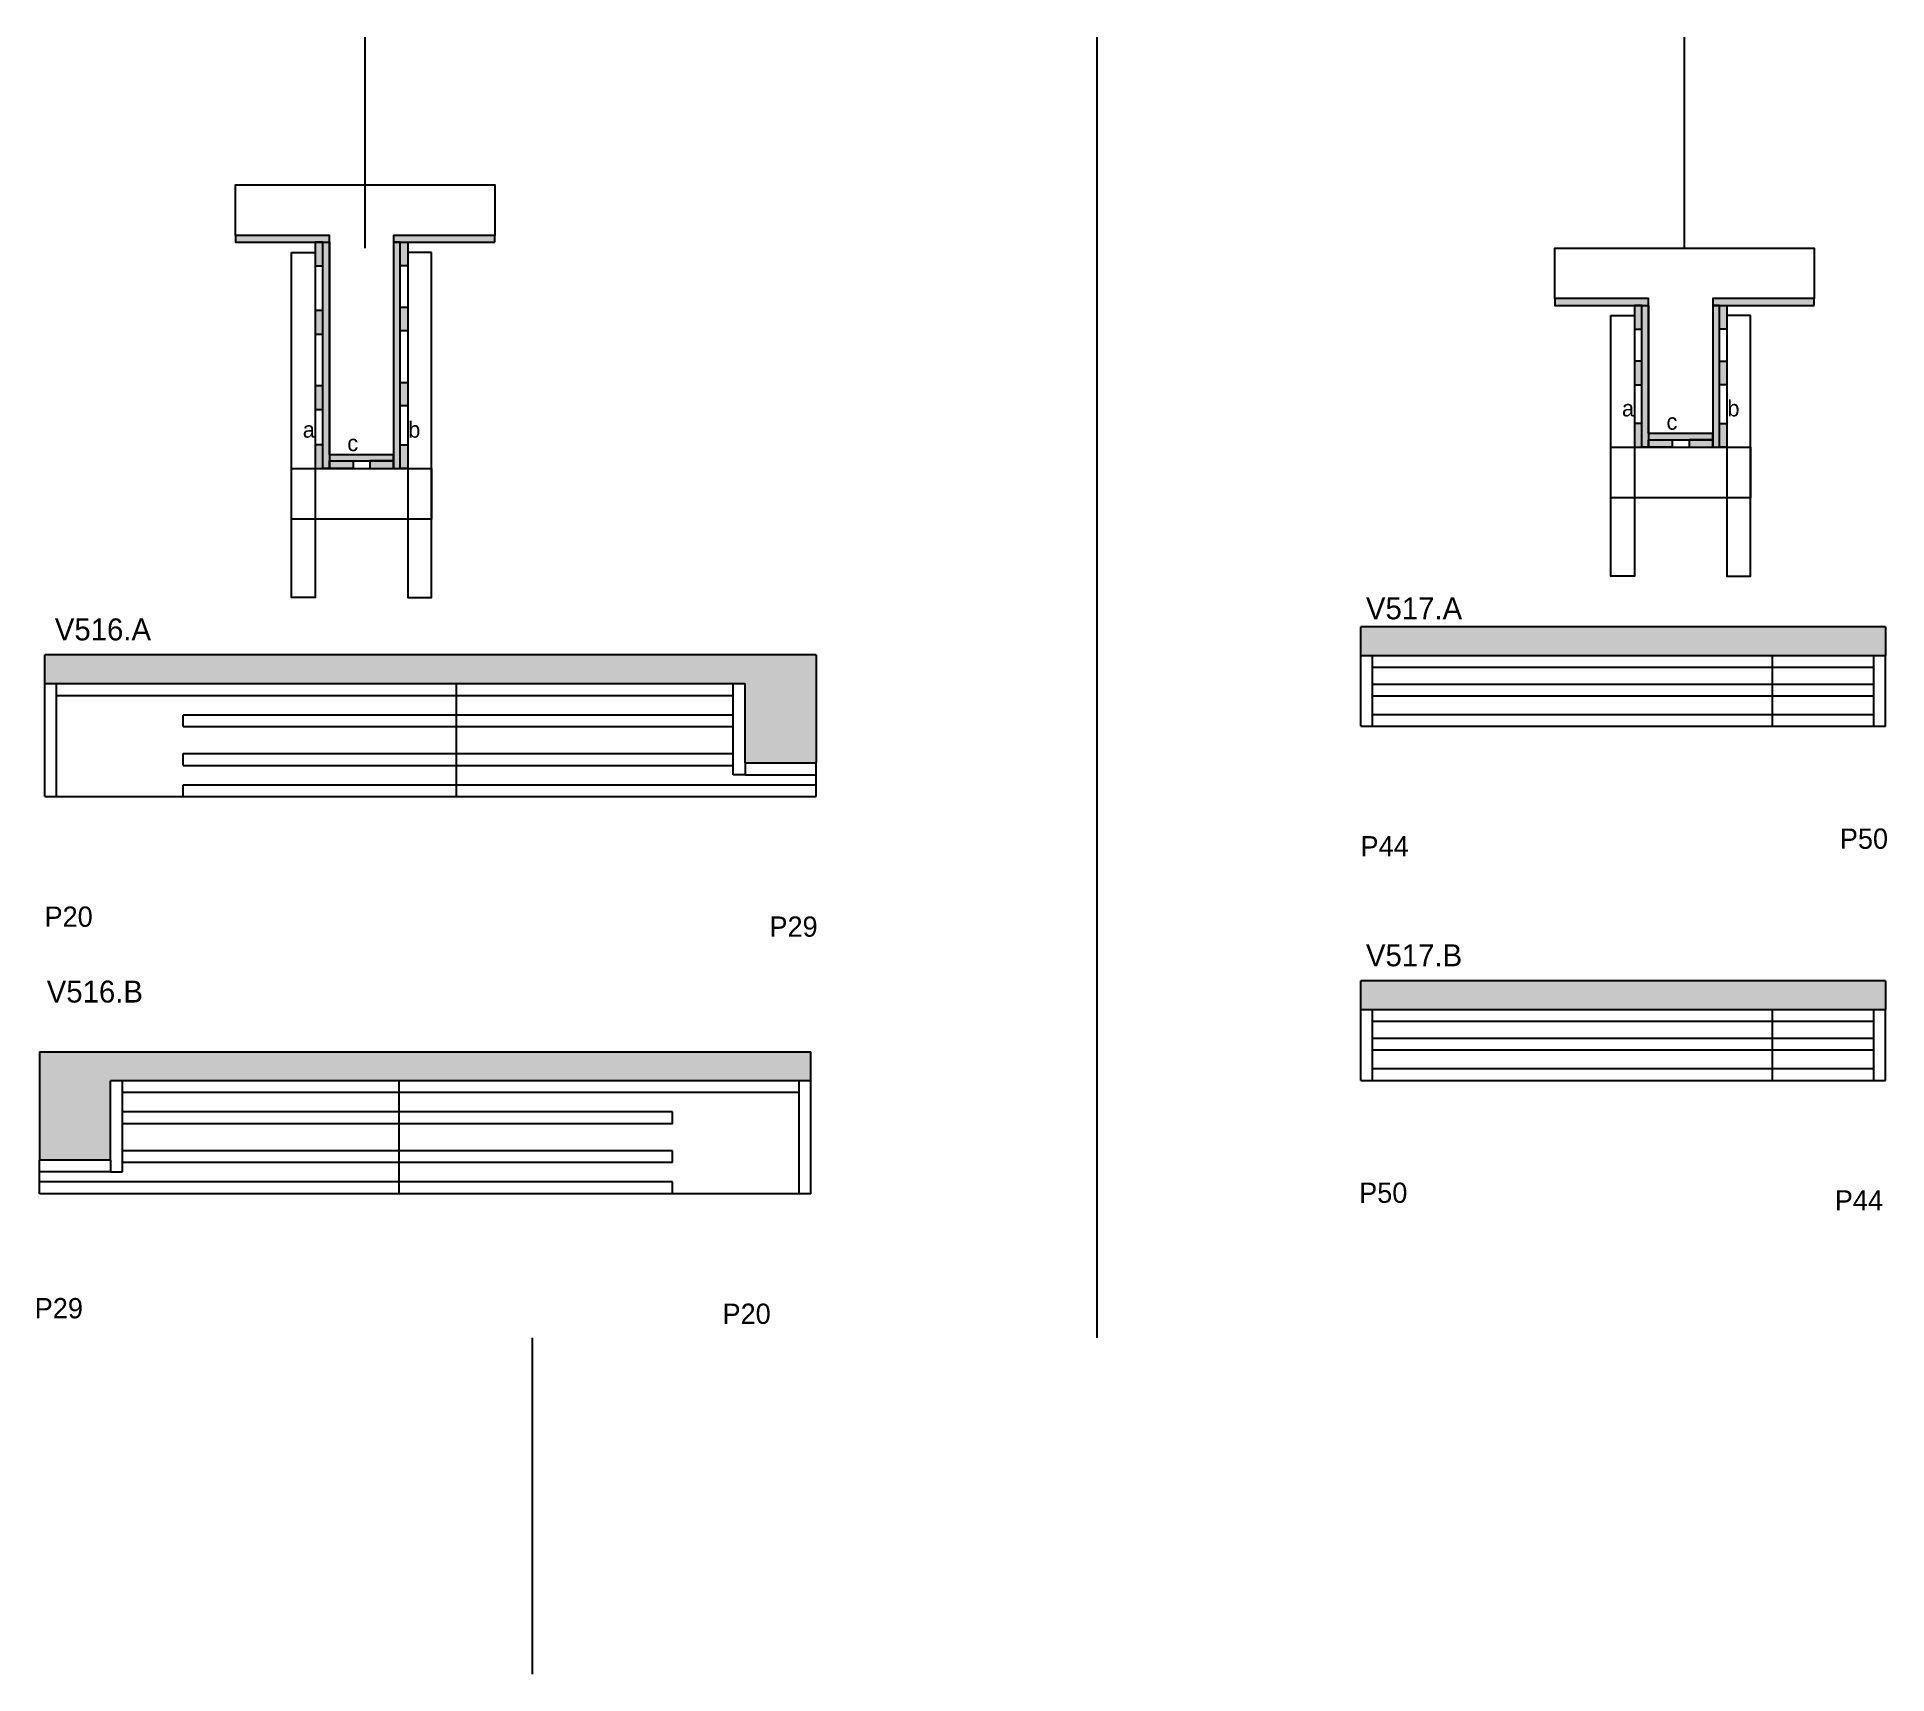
# Model space of a CAD drawing. Header units: metres. Extents: x 3450 to 4546, y 4953 to 5923.
import ezdxf

# ---------------------------------------------------------------- set-up
doc = ezdxf.new("R2010")
doc.units = ezdxf.units.M
for name, color, linetype in [('5', 7, 'Continuous'), ('CONCRETO', 7, 'Continuous'), ('COTA', 7, 'Continuous'), ('detalhes', 7, 'Continuous'), ('Hachura', 7, 'Continuous'), ('Madeira', 7, 'Continuous'), ('Painéis', 7, 'Continuous'), ('SARR_2.2x7', 7, 'Continuous'), ('SARR_3.5x7', 7, 'Continuous'), ('Texto Seção', 7, 'Continuous')]:
    doc.layers.add(name, color=color, linetype=linetype)

msp = doc.modelspace()

# ---------------------------------------------------------------- hatches: boundary and pattern name
at = {"layer": 'COTA'}
h = msp.add_hatch(color=7, dxfattribs=at)
h.dxf.hatch_style = 1
h.paths.add_polyline_path([(4545, 5557), (4545, 5574), (4545, 5574), (4234, 5574), (4234, 5574), (4234, 5557), (4234, 5557), (4545, 5557)])
h = msp.add_hatch(color=7, dxfattribs=at)
h.dxf.hatch_style = 1
h.paths.add_polyline_path([(3869.3, 5540.3), (3869.3, 5493.3), (3869.3, 5493.3), (3911.4, 5493.3), (3911.4, 5493.3), (3911.2, 5557.3), (3911.2, 5557.3), (3454.2, 5557.3), (3454.2, 5557.3), (3454.4, 5540.3), (3454.4, 5540.3), (3869.3, 5540.3)])
h = msp.add_hatch(color=7, dxfattribs=at)
h.dxf.hatch_style = 1
h.paths.add_polyline_path([(4545, 5347.2), (4545, 5364.2), (4545, 5364.2), (4234, 5364.2), (4234, 5364.2), (4234, 5347.2), (4234, 5347.2), (4545, 5347.2)])
h = msp.add_hatch(color=7, dxfattribs=at)
h.dxf.hatch_style = 1
h.paths.add_polyline_path([(3493.3, 5305), (3493.3, 5258), (3493.3, 5258), (3451.1, 5258), (3451.1, 5258), (3451.4, 5322), (3451.4, 5322), (3908.4, 5322), (3908.4, 5322), (3908.1, 5305), (3908.1, 5305), (3493.3, 5305)])
at = {"layer": 'Hachura'}
h = msp.add_hatch(color=7, dxfattribs=at)
h.dxf.hatch_style = 1
h.paths.add_polyline_path([(3623, 5801.8), (3623, 5805.8), (3623, 5805.8), (3567.4, 5805.8), (3567.4, 5805.8), (3567.4, 5801.8), (3567.4, 5801.8), (3623, 5801.8)])
h = msp.add_hatch(color=7, dxfattribs=at)
h.dxf.hatch_style = 1
h.paths.add_polyline_path([(3614.6, 5787.8), (3619, 5787.8), (3619, 5787.8), (3619, 5801.8), (3619, 5801.8), (3614.6, 5801.8), (3614.6, 5801.8), (3614.6, 5787.8)])
h = msp.add_hatch(color=7, dxfattribs=at)
h.dxf.hatch_style = 1
h.paths.add_polyline_path([(3619, 5803.8), (3623, 5803.8), (3623, 5803.8), (3623, 5667.8), (3623, 5667.8), (3619, 5667.8), (3619, 5667.8), (3619, 5803.8)])
h = msp.add_hatch(color=7, dxfattribs=at)
h.dxf.hatch_style = 1
h.paths.add_polyline_path([(3665, 5805.8), (3661, 5805.8), (3661, 5805.8), (3661, 5667.8), (3661, 5667.8), (3665, 5667.8), (3665, 5667.8), (3665, 5805.8)])
h = msp.add_hatch(color=7, dxfattribs=at)
h.dxf.hatch_style = 1
h.paths.add_polyline_path([(3721, 5801.8), (3721, 5805.8), (3721, 5805.8), (3661, 5805.8), (3661, 5805.8), (3661, 5801.8), (3661, 5801.8), (3721, 5801.8)])
h = msp.add_hatch(color=7, dxfattribs=at)
h.dxf.hatch_style = 1
h.paths.add_polyline_path([(3669.4, 5787.8), (3665, 5787.8), (3665, 5787.8), (3665, 5801.8), (3665, 5801.8), (3669.4, 5801.8), (3669.4, 5801.8), (3669.4, 5787.8)])
h = msp.add_hatch(color=7, dxfattribs=at)
h.dxf.hatch_style = 1
h.paths.add_polyline_path([(4404.6, 5764.4), (4404.6, 5768.4), (4404.6, 5768.4), (4349, 5768.4), (4349, 5768.4), (4349, 5764.4), (4349, 5764.4), (4404.6, 5764.4)])
h = msp.add_hatch(color=7, dxfattribs=at)
h.dxf.hatch_style = 1
h.paths.add_polyline_path([(4400.6, 5768.4), (4404.6, 5768.4), (4404.6, 5768.4), (4404.6, 5680.4), (4404.6, 5680.4), (4400.6, 5680.4), (4400.6, 5680.4), (4400.6, 5768.4)])
h = msp.add_hatch(color=7, dxfattribs=at)
h.dxf.hatch_style = 1
h.paths.add_polyline_path([(4446.6, 5768.4), (4442.6, 5768.4), (4442.6, 5768.4), (4442.6, 5680.4), (4442.6, 5680.4), (4446.6, 5680.4), (4446.6, 5680.4), (4446.6, 5768.4)])
h = msp.add_hatch(color=7, dxfattribs=at)
h.dxf.hatch_style = 1
h.paths.add_polyline_path([(4502.6, 5764.4), (4502.6, 5768.4), (4502.6, 5768.4), (4442.6, 5768.4), (4442.6, 5768.4), (4442.6, 5764.4), (4442.6, 5764.4), (4502.6, 5764.4)])
h = msp.add_hatch(color=7, dxfattribs=at)
h.dxf.hatch_style = 1
h.paths.add_polyline_path([(3614.6, 5747.4), (3619, 5747.4), (3619, 5747.4), (3619, 5761.4), (3619, 5761.4), (3614.6, 5761.4), (3614.6, 5761.4), (3614.6, 5747.4)])
h = msp.add_hatch(color=7, dxfattribs=at)
h.dxf.hatch_style = 1
h.paths.add_polyline_path([(3669.4, 5749.4), (3665, 5749.4), (3665, 5749.4), (3665, 5763.4), (3665, 5763.4), (3669.4, 5763.4), (3669.4, 5763.4), (3669.4, 5749.4)])
h = msp.add_hatch(color=7, dxfattribs=at)
h.dxf.hatch_style = 1
h.paths.add_polyline_path([(4396.2, 5750.4), (4400.6, 5750.4), (4400.6, 5750.4), (4400.6, 5764.4), (4400.6, 5764.4), (4396.2, 5764.4), (4396.2, 5764.4), (4396.2, 5750.4)])
h = msp.add_hatch(color=7, dxfattribs=at)
h.dxf.hatch_style = 1
h.paths.add_polyline_path([(4451, 5750.4), (4446.6, 5750.4), (4446.6, 5750.4), (4446.6, 5764.4), (4446.6, 5764.4), (4451, 5764.4), (4451, 5764.4), (4451, 5750.4)])
h = msp.add_hatch(color=7, dxfattribs=at)
h.dxf.hatch_style = 1
h.paths.add_polyline_path([(4396.2, 5717.4), (4400.6, 5717.4), (4400.6, 5717.4), (4400.6, 5731.4), (4400.6, 5731.4), (4396.2, 5731.4), (4396.2, 5731.4), (4396.2, 5717.4)])
h = msp.add_hatch(color=7, dxfattribs=at)
h.dxf.hatch_style = 1
h.paths.add_polyline_path([(4451, 5717.4), (4446.6, 5717.4), (4446.6, 5717.4), (4446.6, 5731.4), (4446.6, 5731.4), (4451, 5731.4), (4451, 5731.4), (4451, 5717.4)])
h = msp.add_hatch(color=7, dxfattribs=at)
h.dxf.hatch_style = 1
h.paths.add_polyline_path([(3614.6, 5702.8), (3619, 5702.8), (3619, 5702.8), (3619, 5716.8), (3619, 5716.8), (3614.6, 5716.8), (3614.6, 5716.8), (3614.6, 5702.8)])
h = msp.add_hatch(color=7, dxfattribs=at)
h.dxf.hatch_style = 1
h.paths.add_polyline_path([(3669.4, 5704.8), (3665, 5704.8), (3665, 5704.8), (3665, 5718.8), (3665, 5718.8), (3669.4, 5718.8), (3669.4, 5718.8), (3669.4, 5704.8)])
h = msp.add_hatch(color=7, dxfattribs=at)
h.dxf.hatch_style = 1
h.paths.add_polyline_path([(4396.2, 5680.4), (4400.6, 5680.4), (4400.6, 5680.4), (4400.6, 5694.4), (4400.6, 5694.4), (4396.2, 5694.4), (4396.2, 5694.4), (4396.2, 5680.4)])
h = msp.add_hatch(color=7, dxfattribs=at)
h.dxf.hatch_style = 1
h.paths.add_polyline_path([(4451, 5680.4), (4446.6, 5680.4), (4446.6, 5680.4), (4446.6, 5694.4), (4446.6, 5694.4), (4451, 5694.4), (4451, 5694.4), (4451, 5680.4)])
h = msp.add_hatch(color=7, dxfattribs=at)
h.dxf.hatch_style = 1
h.paths.add_polyline_path([(3614.6, 5667.8), (3619, 5667.8), (3619, 5667.8), (3619, 5681.8), (3619, 5681.8), (3614.6, 5681.8), (3614.6, 5681.8), (3614.6, 5667.8)])
h = msp.add_hatch(color=7, dxfattribs=at)
h.dxf.hatch_style = 1
h.paths.add_polyline_path([(3669.4, 5667.8), (3665, 5667.8), (3665, 5667.8), (3665, 5681.8), (3665, 5681.8), (3669.4, 5681.8), (3669.4, 5681.8), (3669.4, 5667.8)])
h = msp.add_hatch(color=7, dxfattribs=at)
h.dxf.hatch_style = 1
h.paths.add_polyline_path([(4442.6, 5684.8), (4442.6, 5688.4), (4442.6, 5688.4), (4404.6, 5688.4), (4404.6, 5688.4), (4404.6, 5684.8), (4404.6, 5684.8), (4442.6, 5684.8)])
h = msp.add_hatch(color=7, dxfattribs=at)
h.dxf.hatch_style = 1
h.paths.add_polyline_path([(4404.6, 5680.4), (4404.6, 5684.8), (4404.6, 5684.8), (4418.6, 5684.8), (4418.6, 5684.8), (4418.6, 5680.4), (4418.6, 5680.4), (4404.6, 5680.4)])
h = msp.add_hatch(color=7, dxfattribs=at)
h.dxf.hatch_style = 1
h.paths.add_polyline_path([(4442.6, 5680.4), (4442.6, 5684.8), (4442.6, 5684.8), (4428.6, 5684.8), (4428.6, 5684.8), (4428.6, 5680.4), (4428.6, 5680.4), (4442.6, 5680.4)])
h = msp.add_hatch(color=7, dxfattribs=at)
h.dxf.hatch_style = 1
h.paths.add_polyline_path([(3661, 5672.2), (3661, 5675.8), (3661, 5675.8), (3623, 5675.8), (3623, 5675.8), (3623, 5672.2), (3623, 5672.2), (3661, 5672.2)])
h = msp.add_hatch(color=7, dxfattribs=at)
h.dxf.hatch_style = 1
h.paths.add_polyline_path([(3623, 5667.8), (3623, 5672.2), (3623, 5672.2), (3637, 5672.2), (3637, 5672.2), (3637, 5667.8), (3637, 5667.8), (3623, 5667.8)])
h = msp.add_hatch(color=7, dxfattribs=at)
h.dxf.hatch_style = 1
h.paths.add_polyline_path([(3661, 5667.8), (3661, 5672.2), (3661, 5672.2), (3647, 5672.2), (3647, 5672.2), (3647, 5667.8), (3647, 5667.8), (3661, 5667.8)])

# ---------------------------------------------------------------- linework, layer by layer
at = {"color": 7, "lineweight": 25}
msp.add_line((3743.3, 4953.4), (3743.3, 5152.7), dxfattribs=at)
at = {"layer": 'CONCRETO', "color": 7, "lineweight": 25}
for points in [[(3567.4, 5805.8), (3567.4, 5835.8), (3721, 5835.8), (3721, 5805.8), (3661, 5805.8), (3661, 5675.8), (3623, 5675.8), (3623, 5805.8)], [(4349, 5768.4), (4349, 5798.4), (4502.6, 5798.4), (4502.6, 5768.4), (4442.6, 5768.4), (4442.6, 5688.4), (4404.6, 5688.4), (4404.6, 5768.4)]]:
    msp.add_lwpolyline(points, close=True, dxfattribs=at)
at = {"layer": 'COTA', "color": 7, "lineweight": 25}
for p, q in [((4077.7, 5923.4), (4077.7, 5152.7)), ((4234, 5557), (4234, 5574)), ((4545, 5574), (4234, 5574)), ((4545, 5574), (4545, 5557)), ((3454.3, 5540.3), (3454.3, 5557.3)), ((3911.3, 5557.3), (3454.3, 5557.3)), ((3911.3, 5557.3), (3911.3, 5493.3)), ((4234, 5347.2), (4234, 5364.2)), ((4545, 5364.2), (4234, 5364.2)), ((4545, 5364.2), (4545, 5347.2)), ((3451.3, 5322), (3451.3, 5258)), ((3451.3, 5322), (3908.3, 5322)), ((3908.3, 5305), (3908.3, 5322))]:
    msp.add_line(p, q, dxfattribs=at)
at = {"layer": 'Defpoints', "color": 7, "lineweight": 25}
for p, q in [((3644.2, 5798.4), (3644.2, 5923.4)), ((4425.8, 5798.4), (4425.8, 5923.4))]:
    msp.add_line(p, q, dxfattribs=at)
at = {"layer": 'Madeira', "color": 7, "lineweight": 25}
for points in [[(3614.6, 5787.8), (3619, 5787.8), (3619, 5801.8), (3614.6, 5801.8)], [(3669.4, 5787.8), (3665, 5787.8), (3665, 5801.8), (3669.4, 5801.8)], [(3614.6, 5747.4), (3619, 5747.4), (3619, 5761.4), (3614.6, 5761.4)], [(3669.4, 5749.4), (3665, 5749.4), (3665, 5763.4), (3669.4, 5763.4)], [(4396.2, 5750.4), (4400.6, 5750.4), (4400.6, 5764.4), (4396.2, 5764.4)], [(4451, 5750.4), (4446.6, 5750.4), (4446.6, 5764.4), (4451, 5764.4)], [(4396.2, 5717.4), (4400.6, 5717.4), (4400.6, 5731.4), (4396.2, 5731.4)], [(4451, 5717.4), (4446.6, 5717.4), (4446.6, 5731.4), (4451, 5731.4)], [(3614.6, 5702.8), (3619, 5702.8), (3619, 5716.8), (3614.6, 5716.8)], [(3669.4, 5704.8), (3665, 5704.8), (3665, 5718.8), (3669.4, 5718.8)], [(4396.2, 5680.4), (4400.6, 5680.4), (4400.6, 5694.4), (4396.2, 5694.4)], [(4451, 5680.4), (4446.6, 5680.4), (4446.6, 5694.4), (4451, 5694.4)], [(3614.6, 5667.8), (3619, 5667.8), (3619, 5681.8), (3614.6, 5681.8)], [(3669.4, 5667.8), (3665, 5667.8), (3665, 5681.8), (3669.4, 5681.8)], [(4404.6, 5680.4), (4404.6, 5684.8), (4418.6, 5684.8), (4418.6, 5680.4)], [(4442.6, 5680.4), (4442.6, 5684.8), (4428.6, 5684.8), (4428.6, 5680.4)], [(3623, 5667.8), (3623, 5672.2), (3637, 5672.2), (3637, 5667.8)], [(3661, 5667.8), (3661, 5672.2), (3647, 5672.2), (3647, 5667.8)]]:
    msp.add_lwpolyline(points, close=True, dxfattribs=at)
at = {"layer": 'Painéis', "color": 7, "lineweight": 25}
for p, q in [((4234, 5557), (4545, 5557)), ((4234, 5515), (4234, 5557)), ((4478, 5515), (4478, 5557)), ((4478, 5515), (4478, 5557)), ((4545, 5515), (4545, 5557)), ((3454.3, 5540.3), (3869.3, 5540.3)), ((3454.3, 5473.3), (3454.3, 5540.3)), ((3698.3, 5473.3), (3698.3, 5540.3)), ((3869.3, 5493.3), (3869.3, 5540.3)), ((4234, 5515), (4478, 5515)), ((4478, 5515), (4545, 5515)), ((3869.3, 5493.3), (3911.3, 5493.3)), ((3911.3, 5473.3), (3911.3, 5493.3)), ((3454.3, 5473.3), (3911.3, 5473.3)), ((4234, 5347.2), (4545, 5347.2)), ((4234, 5305.2), (4234, 5347.2)), ((4478, 5305.2), (4478, 5347.2)), ((4478, 5305.2), (4478, 5347.2)), ((4545, 5305.2), (4545, 5347.2)), ((4234, 5305.2), (4478, 5305.2)), ((4478, 5305.2), (4545, 5305.2)), ((3908.3, 5305), (3493.3, 5305)), ((3493.3, 5258), (3493.3, 5305)), ((3664.3, 5238), (3664.3, 5305)), ((3908.3, 5238), (3908.3, 5305)), ((3451.3, 5238), (3451.3, 5258)), ((3493.3, 5258), (3451.3, 5258)), ((3908.3, 5238), (3451.3, 5238))]:
    msp.add_line(p, q, dxfattribs=at)
for points in [[(3623, 5801.8), (3623, 5805.8), (3567.4, 5805.8), (3567.4, 5801.8)], [(3619, 5801.8), (3623, 5801.8), (3623, 5667.8), (3619, 5667.8)], [(3721, 5801.8), (3721, 5805.8), (3661, 5805.8), (3661, 5801.8)], [(3665, 5801.8), (3661, 5801.8), (3661, 5667.8), (3665, 5667.8)], [(4404.6, 5764.4), (4404.6, 5768.4), (4349, 5768.4), (4349, 5764.4)], [(4502.6, 5764.4), (4502.6, 5768.4), (4442.6, 5768.4), (4442.6, 5764.4)], [(4400.6, 5764.4), (4404.6, 5764.4), (4404.6, 5680.4), (4400.6, 5680.4)], [(4446.6, 5764.4), (4442.6, 5764.4), (4442.6, 5680.4), (4446.6, 5680.4)], [(4442.6, 5684.8), (4442.6, 5688.4), (4404.6, 5688.4), (4404.6, 5684.8)], [(3661, 5672.2), (3661, 5675.8), (3623, 5675.8), (3623, 5672.2)]]:
    msp.add_lwpolyline(points, close=True, dxfattribs=at)
at = {"layer": 'SARR_2.2x7', "color": 7, "lineweight": 25}
for p, q in [((4241, 5515), (4241, 5557)), ((4241, 5550), (4478, 5550)), ((4478, 5550), (4538.1, 5550)), ((4538.1, 5515), (4538.1, 5557)), ((3461.2, 5473.3), (3461.2, 5540.3)), ((3862.3, 5486.3), (3862.3, 5540.3)), ((4241, 5540), (4478, 5540)), ((4478, 5540), (4538.1, 5540)), ((3461.2, 5533.3), (3698.3, 5533.3)), ((3698.3, 5533.3), (3862.3, 5533.3)), ((4241, 5533), (4478, 5533)), ((4478, 5533), (4538.1, 5533)), ((3536.3, 5521.8), (3698.3, 5521.8)), ((3536.3, 5514.8), (3536.3, 5521.8)), ((3536.3, 5514.8), (3698.3, 5514.8)), ((3698.3, 5521.8), (3862.3, 5521.8)), ((3698.3, 5514.8), (3862.3, 5514.8)), ((4241, 5522), (4478, 5522)), ((4478, 5522), (4538.1, 5522)), ((3536.3, 5498.8), (3698.3, 5498.8)), ((3536.3, 5491.8), (3536.3, 5498.8)), ((3536.3, 5491.8), (3698.3, 5491.8)), ((3698.3, 5498.8), (3862.3, 5498.8)), ((3698.3, 5491.8), (3862.3, 5491.8)), ((3869.3, 5493.3), (3869.3, 5486.3)), ((3869.3, 5486.3), (3862.3, 5486.3)), ((3869.3, 5486.3), (3911.3, 5486.3)), ((3536.3, 5480.3), (3698.3, 5480.3)), ((3536.3, 5473.3), (3536.3, 5480.3)), ((3698.3, 5480.3), (3911.3, 5480.3)), ((4241, 5305.2), (4241, 5347.2)), ((4241, 5340.2), (4478, 5340.2)), ((4478, 5340.2), (4538.1, 5340.2)), ((4538.1, 5305.2), (4538.1, 5347.2)), ((4241, 5330.2), (4478, 5330.2)), ((4478, 5330.2), (4538.1, 5330.2)), ((4241, 5323.2), (4478, 5323.2)), ((4478, 5323.2), (4538.1, 5323.2)), ((4241, 5312.2), (4478, 5312.2)), ((4478, 5312.2), (4538.1, 5312.2)), ((3500.3, 5251), (3500.3, 5305)), ((3664.3, 5298), (3500.3, 5298)), ((3901.3, 5298), (3664.3, 5298)), ((3901.3, 5238), (3901.3, 5305)), ((3664.3, 5286.5), (3500.3, 5286.5)), ((3826.3, 5286.5), (3664.3, 5286.5)), ((3826.3, 5279.5), (3826.3, 5286.5)), ((3664.3, 5279.5), (3500.3, 5279.5)), ((3826.3, 5279.5), (3664.3, 5279.5)), ((3664.3, 5263.5), (3500.3, 5263.5)), ((3826.3, 5263.5), (3664.3, 5263.5)), ((3826.3, 5256.5), (3826.3, 5263.5)), ((3493.3, 5251), (3451.3, 5251)), ((3493.3, 5258), (3493.3, 5251)), ((3493.3, 5251), (3500.3, 5251)), ((3664.3, 5256.5), (3500.3, 5256.5)), ((3826.3, 5256.5), (3664.3, 5256.5)), ((3664.3, 5245), (3451.3, 5245)), ((3826.3, 5245), (3664.3, 5245)), ((3826.3, 5238), (3826.3, 5245))]:
    msp.add_line(p, q, dxfattribs=at)
at = {"layer": 'SARR_3.5x7', "color": 7, "lineweight": 25}
for points in [[(3600.6, 5795.8), (3614.6, 5795.8), (3614.6, 5591.3), (3600.6, 5591.3)], [(3683.4, 5795.8), (3669.4, 5795.8), (3669.4, 5591.3), (3683.4, 5591.3)], [(4382.2, 5758.4), (4396.2, 5758.4), (4396.2, 5604), (4382.2, 5604)], [(4465, 5758.4), (4451, 5758.4), (4451, 5604), (4465, 5604)], [(4382.2, 5680.4), (4465, 5680.4), (4465, 5650.4), (4382.2, 5650.4)], [(3600.6, 5667.8), (3683.4, 5667.8), (3683.4, 5637.7), (3600.6, 5637.7)]]:
    msp.add_lwpolyline(points, close=True, dxfattribs=at)

# ---------------------------------------------------------------- texts
at = {"layer": '5', "color": 7, "lineweight": 25}
for s, p in [('P44', (4233.9, 5437.9)), ('P50', (4517.9, 5442.4)), ('P20', (3454.2, 5396.2)), ('P29', (3883.7, 5390.3)), ('P50', (4233.1, 5232.6)), ('P44', (4514.9, 5228.1)), ('P29', (3448.4, 5164.2)), ('P20', (3855.9, 5160.9))]:
    msp.add_text(s, height=12, dxfattribs=at).set_placement(p)
at = {"layer": 'detalhes', "color": 7, "lineweight": 25}
for s, p in [('a', (4388.8, 5698.6)), ('b', (4451.3, 5698.6)), ('a', (3607.2, 5686)), ('b', (3669.7, 5686)), ('c', (4415.2, 5690.7)), ('c', (3633.6, 5678))]:
    msp.add_text(s, height=9.6, dxfattribs=at).set_placement(p)
at = {"layer": 'Texto Seção', "color": 7, "lineweight": 25}
for s, p in [('V517.A', (4237.1, 5578.4)), ('V516.A', (3460.3, 5565.9)), ('V517.B', (4237.1, 5372.8)), ('V516.B', (3455.5, 5351.3))]:
    msp.add_text(s, height=13, dxfattribs=at).set_placement(p)

doc.saveas('drawing.dxf')
